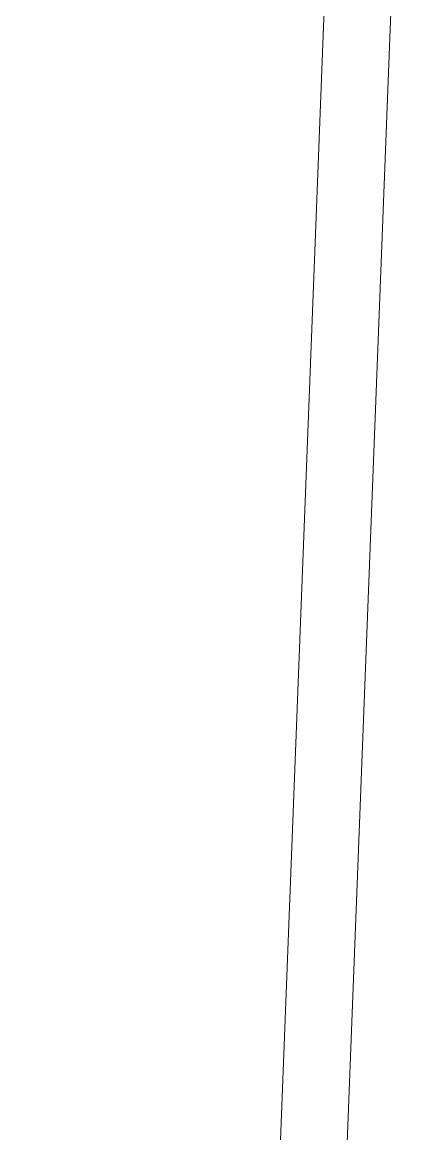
# Model space of a CAD drawing. Header units: millimetres. Extents: x 32078 to 83548, y -4690 to 56252.
# Drawn here: x 77087 to 79217, y 33521 to 39444 of the extents above; entities that cross this region are included whole.
import ezdxf

# ---------------------------------------------------------------- set-up
doc = ezdxf.new("R2010")
doc.units = ezdxf.units.MM
doc.header["$MEASUREMENT"] = 0
for name, color, linetype, lineweight in [('FNSH-FLOR', 220, 'Continuous', 0), ('FURN-STOR', 213, 'Continuous', 0), ('WALL-LNIG', 1, 'Continuous', 0)]:
    doc.layers.add(name, color=color, linetype=linetype, lineweight=lineweight)

msp = doc.modelspace()

# ---------------------------------------------------------------- wipeouts: each hides what was drawn before it
for points in [[(79082.5, 40539.7), (79012.5, 40542.4), (78966.2, 39343.3), (79036.2, 39340.6)], [(79033.5, 39271.6), (78963.5, 39274.3), (78917.2, 38075.2), (78987.2, 38072.5)]]:
    msp.add_wipeout(points).dxf.layer = 'WALL-LNIG'

# ---------------------------------------------------------------- next in the draw order: linework, layer by layer
at = {"layer": 'FNSH-FLOR', "flags": 128}
for points in [[(79429.1, 49249.6), (77562.7, 955.6), (80790, 830.9), (80783.9, 671.5), (81303.7, 651.4), (83182.6, 49264.1), (82662.6, 49284.2), (82656.4, 49124.8), (79429.1, 49249.6)], [(79429.1, 49249.6), (77562.7, 955.6), (77208, 969.3), (79074.4, 49263.3), (79429.1, 49249.6)]]:
    msp.add_lwpolyline(points, close=True, dxfattribs=at)

# ---------------------------------------------------------------- next in the draw order: wipeouts: each hides what was drawn before it
msp.add_wipeout([(76810.8, 39263.1), (76845.6, 40162.4), (77345.2, 40143.1), (77310.4, 39243.8)]).dxf.layer = 'FURN-STOR'

doc.saveas('drawing.dxf')
